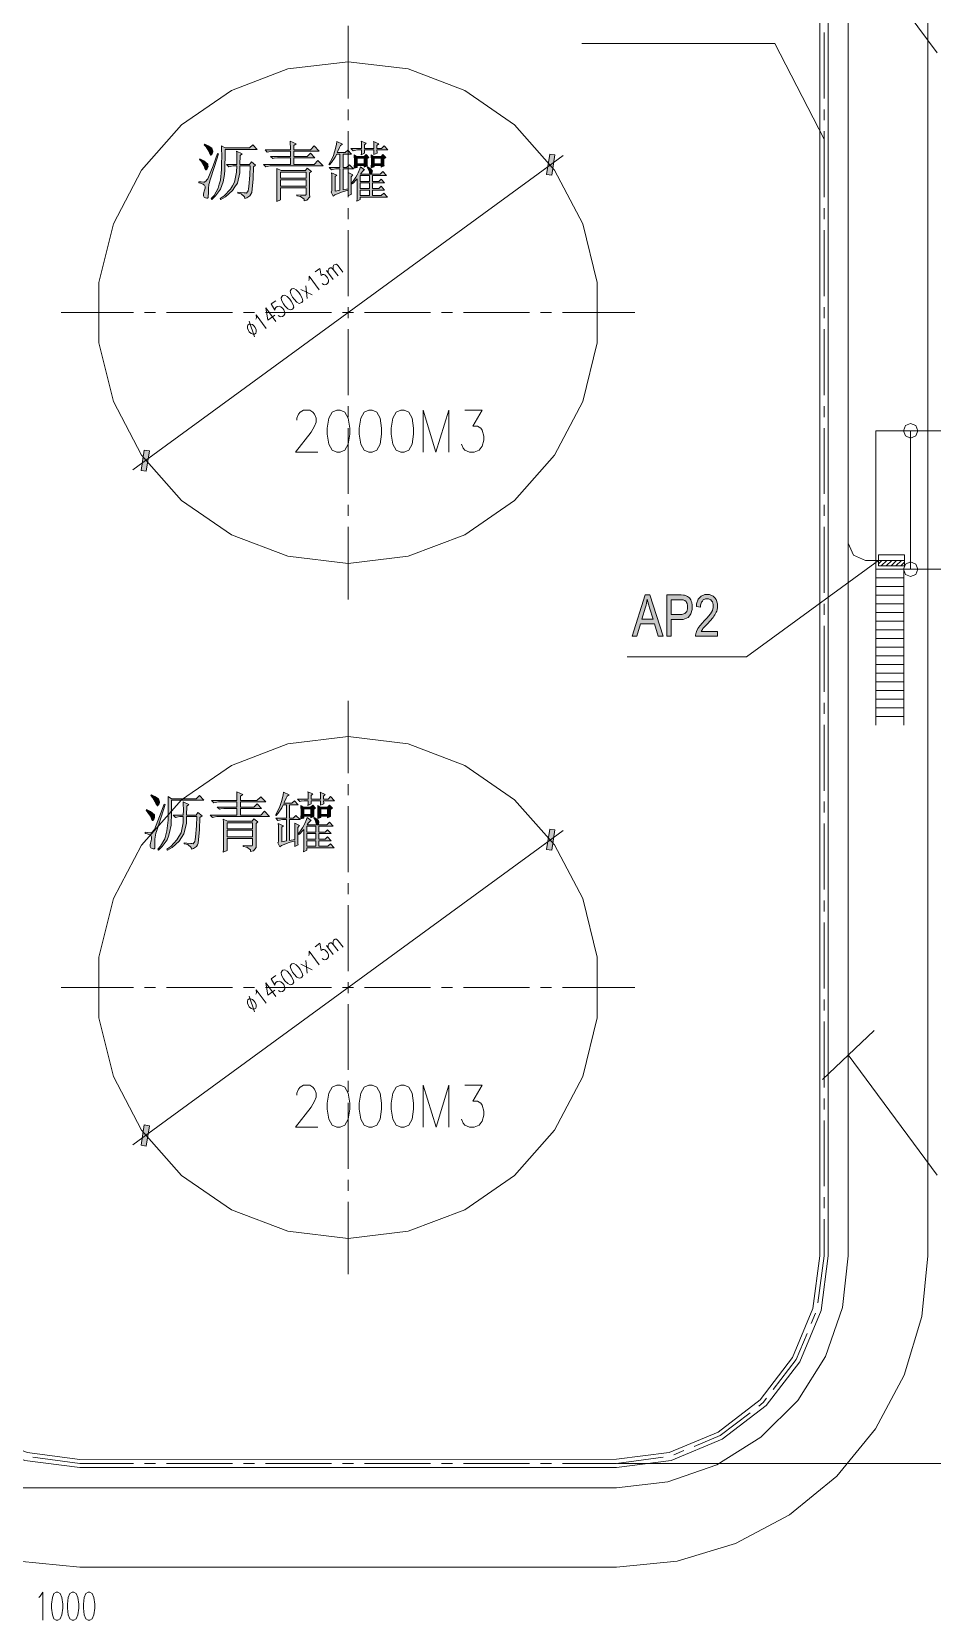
# Model space of a CAD drawing. Header units: millimetres. Extents: x -4415 to 173792, y -78716 to 47289.
# Drawn here: x 84791 to 110800, y -48648 to -2753 of the extents above; entities that cross this region are included whole.
import ezdxf

# ---------------------------------------------------------------- set-up
doc = ezdxf.new("R2010")
doc.units = ezdxf.units.MM

msp = doc.modelspace()

# ---------------------------------------------------------------- hatches: boundary and pattern name
h = msp.add_hatch(color=0)
h.dxf.hatch_style = 2
h.paths.add_polyline_path([(92253, -5913), (92429, -5987), (92363, -6037), (92363, -6162), (92838, -6162), (92948, -6052), (93094, -6206), (92363, -6206), (92363, -6352), (92750, -6352), (92846, -6264), (92970, -6396), (92363, -6396), (92363, -6586), (92948, -6586), (93057, -6476), (93204, -6630), (91727, -6630), (91679, -6630), (91592, -6641), (91551, -6651), (91486, -6586), (92261, -6586), (92261, -6396), (91931, -6396), (91884, -6396), (91796, -6407), (91756, -6417), (91690, -6352), (92261, -6352), (92261, -6206), (91770, -6206), (91723, -6206), (91635, -6217), (91595, -6229), (91530, -6162), (92261, -6162), (92261, -6096), (92256, -5972)])
h = msp.add_hatch(color=0)
h.dxf.hatch_style = 2
h.paths.add_polyline_path([(93928, -7288), (93928, -6820), (94066, -6885), (94016, -6945), (94016, -7003), (94016, -7141), (94016, -7221), (94016, -7302), (94019, -7416), (94023, -7449), (93928, -7492), (93928, -7325), (93764, -7375), (93548, -7463), (93496, -7500), (93438, -7390), (93449, -7375), (93460, -7335), (93460, -7310), (93460, -7135), (93457, -6893), (93452, -6828), (93606, -6893), (93555, -6937), (93555, -7361), (93694, -7332), (93694, -6717), (93621, -6717), (93574, -6717), (93486, -6729), (93445, -6739), (93379, -6673), (93694, -6673), (93694, -6286), (93598, -6286), (93555, -6375), (93452, -6531), (93394, -6601), (93372, -6586), (93423, -6502), (93502, -6333), (93530, -6246), (93556, -6160), (93595, -5998), (93606, -5920), (93767, -6001), (93709, -6037), (93683, -6096), (93636, -6198), (93613, -6242), (93847, -6242), (93920, -6169), (94030, -6286), (93782, -6286), (93782, -6673), (93884, -6673), (93964, -6593), (94081, -6717), (93782, -6717), (93782, -7317)])
h = msp.add_hatch(color=0)
h.dxf.hatch_style = 2
h.paths.add_polyline_path([(94674, -6125), (94674, -6063), (94670, -5961), (94666, -5920), (94812, -5986), (94762, -6037), (94762, -6125), (94893, -6125), (94966, -6051), (95076, -6168), (94762, -6168), (94762, -6187), (94765, -6235), (94768, -6264), (94674, -6300), (94674, -6168), (94403, -6168), (94403, -6264), (94308, -6308), (94312, -6264), (94315, -6194), (94315, -6168), (94250, -6168), (94202, -6168), (94115, -6180), (94074, -6191), (94008, -6125), (94315, -6125), (94315, -6052), (94312, -5946), (94308, -5913), (94454, -5972), (94403, -6022), (94403, -6125)])
h = msp.add_hatch(color=0)
h.dxf.hatch_style = 2
h.paths.add_polyline_path([(90183, -6279), (90066, -6641), (89935, -7056), (89920, -7109), (89905, -7162), (89891, -7282), (89891, -7347), (89891, -7413), (89889, -7498), (89887, -7519), (89886, -7539), (89869, -7560), (89855, -7560), (89843, -7560), (89812, -7550), (89793, -7541), (89772, -7532), (89752, -7497), (89752, -7472), (89752, -7449), (89764, -7394), (89774, -7362), (89785, -7325), (89796, -7270), (89796, -7252), (89796, -7226), (89778, -7186), (89759, -7171), (89741, -7157), (89668, -7127), (89613, -7113), (89613, -7084), (89683, -7091), (89765, -7097), (89778, -7095), (89791, -7093), (89827, -7062), (89851, -7033), (89874, -7004), (90027, -6622), (90154, -6271)])
h = msp.add_hatch(color=0)
h.dxf.hatch_style = 2
h.paths.add_polyline_path([(89650, -6425), (89764, -6484), (89879, -6577), (89880, -6612), (89882, -6647), (89871, -6697), (89858, -6711), (89845, -6726), (89829, -6741), (89825, -6741), (89814, -6741), (89793, -6704), (89782, -6666), (89764, -6619), (89690, -6505), (89635, -6440)])
h = msp.add_hatch(color=0)
h.dxf.hatch_style = 2
h.paths.add_polyline_path([(89788, -6001), (89884, -6048), (89990, -6120), (90001, -6144), (90012, -6167), (90022, -6198), (90022, -6206), (90022, -6224), (90010, -6261), (89997, -6279), (89985, -6297), (89968, -6315), (89964, -6315), (89954, -6315), (89931, -6282), (89920, -6250), (89902, -6198), (89829, -6081), (89774, -6016)])
h = msp.add_hatch(color=0)
h.dxf.hatch_style = 2
h.paths.add_polyline_path([(90271, -6045), (90373, -6110), (91083, -6110), (91179, -6016), (91302, -6154), (90373, -6154), (90373, -6337), (90368, -6638), (90363, -6755), (90357, -6872), (90315, -7091), (90279, -7194), (90243, -7296), (90100, -7497), (89993, -7596), (89972, -7574), (90056, -7479), (90173, -7269), (90206, -7153), (90238, -7038), (90274, -6734), (90275, -6546), (90277, -6357), (90275, -6107)])
h = msp.add_hatch(color=0)
h.dxf.hatch_style = 2
h.paths.add_polyline_path([(90417, -6586), (90711, -6586), (90714, -6440), (90711, -6250), (90703, -6206), (90872, -6279), (90813, -6330), (90805, -6586), (91083, -6586), (91135, -6513), (91252, -6607), (91193, -6651), (91182, -6999), (91143, -7394), (91116, -7443), (91088, -7490), (91003, -7555), (90945, -7574), (90940, -7519), (90838, -7438), (90740, -7413), (90740, -7384), (90816, -7394), (90927, -7407), (90963, -7409), (90997, -7412), (91043, -7350), (91054, -7288), (91065, -7226), (91086, -6897), (91098, -6630), (90805, -6630), (90802, -6828), (90729, -7129), (90659, -7233), (90589, -7337), (90385, -7519), (90250, -7596), (90235, -7574), (90352, -7490), (90527, -7303), (90586, -7201), (90644, -7098), (90706, -6812), (90711, -6630), (90659, -6630), (90612, -6630), (90524, -6641), (90483, -6651)])
h = msp.add_hatch(color=0)
h.paths.add_polyline_path([(94103, -6695), (94107, -6645), (94110, -6546), (94110, -6498), (94110, -6451), (94107, -6355), (94103, -6308), (94191, -6359), (94388, -6359), (94447, -6300), (94528, -6381), (94476, -6417), (94476, -6498), (94480, -6604), (94484, -6630), (94396, -6666), (94396, -6615), (94191, -6615), (94191, -6674)])
h.paths.add_polyline_path([(94191, -6402), (94191, -6571), (94396, -6571), (94396, -6402)])
h = msp.add_hatch(color=0)
h.paths.add_polyline_path([(94593, -6688), (94597, -6641), (94601, -6546), (94601, -6498), (94601, -6451), (94597, -6355), (94593, -6308), (94681, -6359), (94879, -6359), (94929, -6300), (95017, -6381), (94959, -6425), (94959, -6502), (94963, -6601), (94966, -6622), (94879, -6666), (94879, -6615), (94681, -6615), (94681, -6659)])
h.paths.add_polyline_path([(94681, -6402), (94681, -6571), (94879, -6571), (94879, -6402)])
h = msp.add_hatch(color=0)
h.dxf.hatch_style = 2
h.paths.add_polyline_path([(99810, -6897), (99661, -6874), (99753, -6288), (99901, -6310)])
h = msp.add_hatch(color=0)
h.paths.add_polyline_path([(91866, -6704), (91990, -6762), (92700, -6762), (92750, -6697), (92867, -6785), (92817, -6829), (92817, -7450), (92820, -7523), (92739, -7618), (92656, -7640), (92656, -7589), (92549, -7516), (92443, -7494), (92443, -7464), (92549, -7472), (92670, -7477), (92685, -7476), (92700, -7474), (92714, -7450), (92714, -7428), (92714, -7260), (91975, -7260), (91975, -7604), (91866, -7654), (91869, -7574), (91873, -7334), (91873, -7175), (91873, -7016), (91869, -6780)])
h.paths.add_polyline_path([(91975, -7026), (91975, -7216), (92714, -7216), (92714, -7026)])
h.paths.add_polyline_path([(91975, -6806), (91975, -6982), (92714, -6982), (92714, -6806)])
h = msp.add_hatch(color=0)
h.paths.add_polyline_path([(94191, -7004), (94154, -7043), (94081, -7116), (94045, -7150), (94030, -7127), (94078, -7069), (94156, -6950), (94188, -6890), (94219, -6830), (94268, -6715), (94286, -6659), (94403, -6739), (94381, -6755), (94346, -6786), (94334, -6802), (94321, -6819), (94297, -6850), (94286, -6864), (94856, -6864), (94929, -6791), (95039, -6908), (94630, -6908), (94630, -7075), (94812, -7075), (94879, -7010), (94981, -7120), (94630, -7120), (94630, -7281), (94812, -7281), (94879, -7215), (94981, -7325), (94630, -7325), (94630, -7486), (94885, -7486), (94959, -7413), (95069, -7530), (94279, -7530), (94279, -7603), (94183, -7647), (94188, -7569), (94191, -7248)])
h.paths.add_polyline_path([(94279, -6908), (94279, -7075), (94542, -7075), (94542, -6908)])
h.paths.add_polyline_path([(94279, -7120), (94279, -7281), (94542, -7281), (94542, -7120)])
h.paths.add_polyline_path([(94279, -7325), (94279, -7486), (94542, -7486), (94542, -7325)])
h = msp.add_hatch(color=0)
h.dxf.hatch_style = 2
h.paths.add_polyline_path([(94491, -6659), (94534, -6685), (94591, -6726), (94604, -6739), (94617, -6755), (94628, -6784), (94627, -6799), (94625, -6812), (94614, -6835), (94604, -6843), (94596, -6850), (94578, -6857), (94571, -6857), (94560, -6857), (94546, -6828), (94542, -6799), (94531, -6762), (94498, -6695), (94476, -6666)])
h = msp.add_hatch(color=0)
h.dxf.hatch_style = 2
h.paths.add_polyline_path([(88042, -14838), (88190, -14862), (88099, -15448), (87951, -15425)])
h = msp.add_hatch(color=0)
h.paths.add_polyline_path([(102136, -20219), (102504, -19019), (102641, -19019), (103033, -20219), (102888, -20219), (102777, -19857), (102375, -19857), (102270, -20219)])
h.paths.add_polyline_path([(102412, -19727), (102738, -19727), (102637, -19395), (102615, -19320), (102580, -19194), (102569, -19146), (102560, -19204), (102534, -19319), (102517, -19376)])
h = msp.add_hatch(color=0)
h.paths.add_polyline_path([(103135, -20219), (103135, -19019), (103497, -19019), (103544, -19019), (103617, -19026), (103642, -19031), (103677, -19039), (103736, -19066), (103761, -19087), (103785, -19107), (103823, -19165), (103837, -19203), (103852, -19240), (103866, -19322), (103866, -19366), (103866, -19443), (103828, -19572), (103789, -19626), (103750, -19678), (103610, -19731), (103508, -19731), (103262, -19731), (103262, -20219)])
h.paths.add_polyline_path([(103262, -19589), (103510, -19589), (103571, -19589), (103658, -19561), (103684, -19532), (103711, -19503), (103736, -19423), (103736, -19371), (103736, -19334), (103720, -19269), (103705, -19243), (103690, -19216), (103650, -19180), (103626, -19172), (103610, -19166), (103551, -19161), (103507, -19161), (103262, -19161)])
h = msp.add_hatch(color=0)
h.dxf.hatch_style = 2
h.paths.add_polyline_path([(104599, -20078), (104599, -20219), (103965, -20219), (103965, -20193), (103971, -20142), (103979, -20117), (103991, -20077), (104030, -19997), (104056, -19957), (104083, -19919), (104160, -19828), (104211, -19776), (104288, -19696), (104394, -19569), (104421, -19522), (104449, -19475), (104477, -19386), (104477, -19344), (104477, -19300), (104452, -19227), (104427, -19197), (104402, -19167), (104336, -19137), (104297, -19137), (104254, -19137), (104186, -19170), (104160, -19201), (104135, -19233), (104109, -19321), (104109, -19378), (103988, -19362), (103994, -19277), (104040, -19148), (104081, -19104), (104122, -19059), (104230, -19015), (104299, -19015), (104368, -19015), (104477, -19063), (104518, -19110), (104558, -19159), (104598, -19277), (104598, -19348), (104598, -19384), (104587, -19455), (104575, -19489), (104563, -19525), (104523, -19598), (104496, -19636), (104468, -19675), (104378, -19780), (104315, -19847), (104262, -19903), (104194, -19979), (104179, -19998), (104164, -20019), (104139, -20058), (104129, -20078)])
h = msp.add_hatch(color=0)
h.dxf.hatch_style = 2
h.paths.add_polyline_path([(90711, -24713), (90887, -24786), (90820, -24838), (90820, -24962), (91296, -24962), (91405, -24853), (91552, -25006), (90820, -25006), (90820, -25152), (91208, -25152), (91303, -25064), (91428, -25196), (90820, -25196), (90820, -25386), (91405, -25386), (91516, -25276), (91662, -25430), (90185, -25430), (90136, -25430), (90049, -25441), (90008, -25452), (89943, -25386), (90718, -25386), (90718, -25196), (90388, -25196), (90341, -25196), (90253, -25207), (90214, -25218), (90148, -25152), (90718, -25152), (90718, -25006), (90229, -25006), (90180, -25006), (90093, -25017), (90052, -25028), (89987, -24962), (90718, -24962), (90718, -24897), (90715, -24772)])
h = msp.add_hatch(color=0)
h.dxf.hatch_style = 2
h.paths.add_polyline_path([(92385, -26087), (92385, -25620), (92525, -25686), (92473, -25744), (92473, -25803), (92473, -25941), (92473, -26022), (92473, -26102), (92476, -26216), (92481, -26248), (92385, -26292), (92385, -26125), (92221, -26175), (92005, -26263), (91954, -26300), (91896, -26190), (91906, -26175), (91917, -26135), (91917, -26110), (91917, -25934), (91914, -25693), (91910, -25627), (92063, -25693), (92013, -25737), (92013, -26161), (92151, -26131), (92151, -25517), (92078, -25517), (92031, -25517), (91943, -25528), (91903, -25540), (91837, -25473), (92151, -25473), (92151, -25087), (92057, -25087), (92013, -25175), (91910, -25331), (91852, -25401), (91829, -25386), (91881, -25302), (91959, -25132), (91987, -25046), (92014, -24960), (92052, -24798), (92063, -24721), (92224, -24801), (92166, -24838), (92140, -24897), (92093, -24999), (92071, -25043), (92305, -25043), (92378, -24970), (92488, -25087), (92239, -25087), (92239, -25473), (92341, -25473), (92422, -25393), (92539, -25517), (92239, -25517), (92239, -26117)])
h = msp.add_hatch(color=0)
h.dxf.hatch_style = 2
h.paths.add_polyline_path([(93131, -24925), (93131, -24863), (93128, -24760), (93124, -24721), (93270, -24786), (93219, -24838), (93219, -24925), (93350, -24925), (93424, -24852), (93534, -24969), (93219, -24969), (93219, -24987), (93223, -25035), (93227, -25064), (93131, -25101), (93131, -24969), (92861, -24969), (92861, -25064), (92765, -25108), (92770, -25064), (92773, -24994), (92773, -24969), (92707, -24969), (92660, -24969), (92572, -24979), (92531, -24991), (92466, -24925), (92773, -24925), (92773, -24852), (92770, -24746), (92765, -24713), (92912, -24772), (92861, -24823), (92861, -24925)])
h = msp.add_hatch(color=0)
h.dxf.hatch_style = 2
h.paths.add_polyline_path([(88641, -25079), (88524, -25441), (88393, -25856), (88378, -25909), (88364, -25963), (88349, -26081), (88349, -26147), (88349, -26213), (88347, -26299), (88345, -26319), (88343, -26339), (88326, -26359), (88312, -26359), (88302, -26359), (88270, -26350), (88250, -26340), (88230, -26332), (88209, -26296), (88209, -26272), (88209, -26249), (88221, -26194), (88232, -26161), (88243, -26125), (88253, -26070), (88253, -26052), (88253, -26026), (88235, -25986), (88217, -25971), (88199, -25957), (88126, -25927), (88071, -25913), (88071, -25883), (88141, -25891), (88222, -25896), (88235, -25895), (88248, -25893), (88284, -25862), (88308, -25833), (88333, -25803), (88484, -25423), (88612, -25072)])
h = msp.add_hatch(color=0)
h.dxf.hatch_style = 2
h.paths.add_polyline_path([(88107, -25225), (88221, -25284), (88336, -25378), (88338, -25412), (88339, -25446), (88328, -25496), (88316, -25511), (88303, -25526), (88287, -25540), (88283, -25540), (88272, -25540), (88250, -25503), (88239, -25467), (88221, -25419), (88148, -25306), (88092, -25240)])
h = msp.add_hatch(color=0)
h.dxf.hatch_style = 2
h.paths.add_polyline_path([(88247, -24801), (88341, -24848), (88448, -24919), (88458, -24944), (88469, -24967), (88481, -24999), (88481, -25006), (88481, -25024), (88468, -25061), (88455, -25079), (88442, -25097), (88425, -25116), (88422, -25116), (88411, -25116), (88389, -25082), (88378, -25049), (88360, -24999), (88287, -24882), (88232, -24815)])
h = msp.add_hatch(color=0)
h.dxf.hatch_style = 2
h.paths.add_polyline_path([(88729, -24845), (88831, -24911), (89540, -24911), (89636, -24815), (89761, -24955), (88831, -24955), (88831, -25137), (88825, -25438), (88820, -25555), (88815, -25672), (88773, -25891), (88736, -25994), (88700, -26096), (88557, -26296), (88451, -26395), (88429, -26374), (88513, -26278), (88630, -26068), (88663, -25953), (88696, -25838), (88731, -25534), (88733, -25345), (88734, -25157), (88733, -24907)])
h = msp.add_hatch(color=0)
h.dxf.hatch_style = 2
h.paths.add_polyline_path([(88875, -25386), (89168, -25386), (89171, -25239), (89168, -25049), (89160, -25006), (89329, -25079), (89270, -25130), (89262, -25386), (89540, -25386), (89592, -25313), (89709, -25408), (89650, -25452), (89639, -25799), (89601, -26194), (89574, -26242), (89546, -26290), (89460, -26355), (89402, -26374), (89398, -26319), (89296, -26238), (89197, -26213), (89197, -26184), (89274, -26194), (89386, -26207), (89420, -26210), (89455, -26211), (89501, -26150), (89511, -26088), (89522, -26026), (89545, -25696), (89555, -25430), (89262, -25430), (89259, -25628), (89186, -25929), (89116, -26033), (89047, -26138), (88843, -26319), (88707, -26395), (88692, -26374), (88809, -26290), (88985, -26103), (89043, -26000), (89102, -25898), (89164, -25613), (89168, -25430), (89116, -25430), (89069, -25430), (88981, -25441), (88941, -25452)])
h = msp.add_hatch(color=0)
h.paths.add_polyline_path([(92561, -25496), (92564, -25444), (92568, -25345), (92568, -25298), (92568, -25251), (92564, -25155), (92561, -25108), (92648, -25159), (92846, -25159), (92905, -25101), (92985, -25181), (92934, -25218), (92934, -25298), (92938, -25404), (92941, -25430), (92853, -25467), (92853, -25415), (92648, -25415), (92648, -25474)])
h.paths.add_polyline_path([(92648, -25203), (92648, -25371), (92853, -25371), (92853, -25203)])
h = msp.add_hatch(color=0)
h.paths.add_polyline_path([(93051, -25488), (93054, -25441), (93058, -25345), (93058, -25298), (93058, -25251), (93054, -25155), (93051, -25108), (93139, -25159), (93336, -25159), (93387, -25101), (93475, -25181), (93417, -25225), (93417, -25301), (93420, -25400), (93424, -25423), (93336, -25467), (93336, -25415), (93139, -25415), (93139, -25459)])
h.paths.add_polyline_path([(93139, -25203), (93139, -25371), (93336, -25371), (93336, -25203)])
h = msp.add_hatch(color=0)
h.paths.add_polyline_path([(90323, -25504), (90448, -25562), (91157, -25562), (91208, -25497), (91325, -25584), (91274, -25628), (91274, -26249), (91277, -26323), (91197, -26418), (91113, -26440), (91113, -26389), (91007, -26316), (90901, -26293), (90901, -26264), (91007, -26272), (91128, -26277), (91142, -26275), (91157, -26274), (91171, -26250), (91171, -26228), (91171, -26059), (90433, -26059), (90433, -26404), (90323, -26454), (90327, -26374), (90331, -26134), (90331, -25975), (90331, -25817), (90327, -25580)])
h.paths.add_polyline_path([(90433, -25825), (90433, -26016), (91171, -26016), (91171, -25825)])
h.paths.add_polyline_path([(90433, -25606), (90433, -25782), (91171, -25782), (91171, -25606)])
h = msp.add_hatch(color=0)
h.paths.add_polyline_path([(92648, -25803), (92612, -25843), (92539, -25916), (92502, -25949), (92488, -25927), (92535, -25869), (92614, -25750), (92645, -25690), (92676, -25630), (92725, -25514), (92744, -25459), (92861, -25540), (92839, -25555), (92804, -25586), (92791, -25602), (92778, -25618), (92754, -25649), (92744, -25664), (93314, -25664), (93387, -25591), (93497, -25708), (93087, -25708), (93087, -25876), (93270, -25876), (93336, -25809), (93438, -25920), (93087, -25920), (93087, -26081), (93270, -26081), (93336, -26015), (93438, -26125), (93087, -26125), (93087, -26286), (93344, -26286), (93417, -26213), (93526, -26330), (92736, -26330), (92736, -26403), (92642, -26446), (92645, -26369), (92648, -26047)])
h.paths.add_polyline_path([(92736, -25708), (92736, -25876), (92999, -25876), (92999, -25708)])
h.paths.add_polyline_path([(92736, -25920), (92736, -26081), (92999, -26081), (92999, -25920)])
h.paths.add_polyline_path([(92736, -26125), (92736, -26286), (92999, -26286), (92999, -26125)])
h = msp.add_hatch(color=0)
h.dxf.hatch_style = 2
h.paths.add_polyline_path([(92949, -25459), (92993, -25485), (93049, -25525), (93062, -25540), (93074, -25555), (93085, -25584), (93084, -25599), (93082, -25613), (93071, -25635), (93062, -25643), (93053, -25649), (93036, -25657), (93029, -25657), (93017, -25657), (93004, -25628), (92999, -25599), (92989, -25562), (92956, -25496), (92934, -25467)])
h = msp.add_hatch(color=0)
h.dxf.hatch_style = 2
h.paths.add_polyline_path([(99810, -26398), (99661, -26375), (99753, -25788), (99901, -25811)])
h = msp.add_hatch(color=0)
h.dxf.hatch_style = 2
h.paths.add_polyline_path([(88042, -34339), (88190, -34362), (88099, -34949), (87951, -34925)])
h = msp.add_hatch(color=0)
h.dxf.hatch_style = 2
h.paths.add_polyline_path([(87154, -47307), (87150, -47303), (87154, -47299), (87158, -47303)])

# ---------------------------------------------------------------- linework, layer by layer
at = {"color": 0, "lineweight": 0}
for points in [[(107556, -38119), (107556, 16384)], [(107796, -38119), (107796, 16384)], [(110677, -38119), (110677, 16384)], [(108376, -17525), (108376, 4906)], [(108376, 108), (110947, -3361)], [(93926, -2583), (93926, -4676)], [(100678, -3093), (106255, -3093)], [(107676, -5857), (106255, -3093)], [(107676, -4676), (107676, -2771)], [(93926, -3618), (92191, -3828), (90556, -4448), (89117, -5441), (87958, -6749), (87147, -8297), (86728, -9993), (86728, -11742), (87147, -13439), (87959, -14986), (89117, -16295), (90556, -17288), (92191, -17907), (93926, -18117)], [(93926, -18117), (95660, -17907), (97295, -17288), (98734, -16295), (99892, -14986), (100705, -13438), (101123, -11742), (101123, -9993), (100705, -8297), (99892, -6749), (98733, -5441), (97295, -4448), (95660, -3828), (93926, -3618)], [(93926, -4994), (93926, -5311)], [(107676, -5311), (107676, -4994)], [(93926, -5628), (93926, -7534)], [(107676, -7534), (107676, -5628)], [(99418, -6858), (100144, -6327)], [(88072, -15142), (99778, -6593)], [(93926, -7852), (93926, -8168)], [(107676, -8168), (107676, -7852)], [(93926, -8486), (93926, -10392)], [(107676, -10392), (107676, -8486)], [(92972, -9693), (93116, -9589), (93146, -9795), (93186, -9766), (93226, -9766), (93253, -9775), (93306, -9822), (93333, -9858), (93361, -9923), (93362, -9980), (93336, -10028), (93298, -10056), (93245, -10066), (93218, -10057), (93177, -10029)], [(93357, -9727), (93356, -9642), (93367, -9605), (93407, -9576), (93447, -9576), (93501, -9622), (93637, -9809)], [(93501, -9622), (93498, -9537), (93511, -9499), (93551, -9472), (93591, -9470), (93644, -9518), (93780, -9703)], [(92749, -10456), (92703, -10090)], [(92792, -9940), (92805, -9902), (92803, -9817), (93088, -10208)], [(93493, -9913), (93303, -9652)], [(91838, -10522), (91707, -10617), (91816, -10794), (91816, -10766), (91841, -10719), (91881, -10691), (91933, -10680), (91987, -10699), (92041, -10745), (92067, -10782), (92095, -10848), (92096, -10905), (92071, -10952), (92032, -10980), (91979, -10991), (91953, -10981), (91912, -10953)], [(92893, -10352), (92559, -10195)], [(85640, -10868), (87734, -10868)], [(88051, -10868), (88369, -10868)], [(88687, -10868), (90591, -10868)], [(90909, -10868), (91227, -10868)], [(91266, -11054), (91278, -11016), (91276, -10931), (91562, -11323)], [(91545, -10868), (93449, -10868)], [(91550, -10732), (91610, -11088), (91807, -10944)], [(91550, -10732), (91837, -11123)], [(93767, -10868), (94085, -10868)], [(93926, -10709), (93926, -11026)], [(94402, -10868), (96307, -10868)], [(96624, -10868), (96942, -10868)], [(97259, -10868), (99164, -10867)], [(99482, -10867), (99800, -10867)], [(100117, -10867), (102210, -10867)], [(107676, -11026), (107676, -10709)], [(91068, -11112), (91223, -11570)], [(93926, -11344), (93926, -13249)], [(107676, -13249), (107676, -11344)], [(92451, -13974), (92451, -13917), (92497, -13801), (92543, -13743), (92635, -13686), (92820, -13686), (92912, -13743), (92958, -13801), (93005, -13917), (93005, -14032), (92958, -14148), (92866, -14321), (92405, -14897), (93051, -14897)], [(93926, -13567), (93926, -13884)], [(96097, -14897), (96097, -13686), (96466, -14897), (96835, -13686), (96835, -14897)], [(97296, -13686), (97804, -13686), (97527, -14148), (97666, -14148), (97758, -14205), (97804, -14263), (97850, -14435), (97850, -14551), (97804, -14724), (97712, -14840), (97573, -14897), (97435, -14897), (97296, -14840), (97250, -14782), (97204, -14666)], [(107676, -13884), (107676, -13567)], [(93926, -14201), (93926, -16107)], [(107676, -16107), (107676, -14201)], [(109176, -18282), (109176, -14281)], [(109176, -14281), (119176, -14281)], [(109176, -18282), (109176, -14281)], [(110176, -14281), (110176, -18282)], [(110176, -14281), (110176, -18282)], [(88434, -14878), (87707, -15408)], [(93926, -16425), (93926, -16741)], [(107676, -16741), (107676, -16424)], [(93926, -17059), (93926, -19152)], [(107676, -18964), (107676, -17059)], [(108376, -38119), (108376, -17425)], [(108376, -17525), (108523, -17878), (108876, -18025)], [(105436, -20816), (109250, -18025)], [(109250, -18025), (108876, -18025)], [(109176, -22782), (109176, -18282)], [(119176, -18282), (109176, -18282)], [(109176, -22782), (109176, -18282)], [(109250, -18121), (109346, -18025)], [(109250, -18025), (109999, -18025)], [(109328, -18185), (109488, -18025)], [(109470, -18185), (109629, -18025)], [(109611, -18185), (109770, -18025)], [(109752, -18185), (109912, -18025)], [(109894, -18185), (109999, -18079)], [(109977, -22782), (109977, -18282)], [(109977, -22782), (109977, -18282)], [(109176, -18532), (109977, -18532)], [(109176, -18532), (109977, -18532)], [(109176, -18781), (109977, -18781)], [(109176, -18781), (109977, -18781)], [(109176, -19031), (109977, -19031)], [(109176, -19031), (109977, -19031)], [(107676, -19599), (107676, -19281)], [(109176, -19281), (109977, -19281)], [(109176, -19281), (109977, -19281)], [(109176, -19531), (109977, -19531)], [(109176, -19531), (109977, -19531)], [(107676, -21822), (107676, -19917)], [(109176, -19781), (109977, -19781)], [(109176, -19781), (109977, -19781)], [(109176, -20032), (109977, -20032)], [(109176, -20032), (109977, -20032)], [(109176, -20282), (109977, -20282)], [(109176, -20282), (109977, -20282)], [(109176, -20532), (109977, -20532)], [(109176, -20532), (109977, -20532)], [(101987, -20816), (105436, -20816)], [(109176, -20782), (109977, -20782)], [(109176, -20782), (109977, -20782)], [(109176, -21031), (109977, -21031)], [(109176, -21031), (109977, -21031)], [(109176, -21281), (109977, -21281)], [(109176, -21281), (109977, -21281)], [(109176, -21531), (109977, -21531)], [(109176, -21531), (109977, -21531)], [(109176, -21781), (109977, -21781)], [(109176, -21781), (109977, -21781)], [(93926, -22084), (93926, -24177)], [(107676, -22457), (107676, -22139)], [(109176, -22031), (109977, -22031)], [(109176, -22031), (109977, -22031)], [(109176, -22282), (109977, -22282)], [(109176, -22282), (109977, -22282)], [(107676, -24680), (107676, -22774)], [(109176, -22532), (109977, -22532)], [(109176, -22532), (109977, -22532)], [(93926, -23118), (92191, -23329), (90556, -23949), (89117, -24942), (87959, -26250), (87147, -27797), (86728, -29494), (86728, -31242), (87147, -32939), (87959, -34487), (89117, -35796), (90556, -36788), (92191, -37408), (93926, -37619)], [(93926, -37619), (95660, -37408), (97295, -36788), (98734, -35796), (99892, -34487), (100705, -32939), (101123, -31242), (101123, -29494), (100705, -27797), (99892, -26249), (98734, -24942), (97295, -23949), (95660, -23329), (93926, -23118)], [(93926, -24494), (93926, -24812)], [(93926, -25130), (93926, -27035)], [(107676, -25314), (107676, -24996)], [(107676, -27537), (107676, -25632)], [(88073, -34642), (99778, -26095)], [(99418, -26359), (100144, -25827)], [(93926, -27352), (93926, -27669)], [(93926, -27987), (93926, -29893)], [(107676, -28172), (107676, -27854)], [(107676, -30395), (107676, -28490)], [(92792, -29440), (92805, -29402), (92803, -29318), (93088, -29709)], [(92972, -29194), (93116, -29090), (93146, -29296), (93186, -29267), (93226, -29267), (93253, -29275), (93306, -29322), (93333, -29359), (93361, -29425), (93362, -29482), (93336, -29529), (93298, -29557), (93245, -29566), (93218, -29558), (93177, -29530)], [(93493, -29414), (93303, -29153)], [(93357, -29227), (93356, -29143), (93367, -29106), (93407, -29077), (93447, -29077), (93501, -29123), (93637, -29309)], [(93501, -29123), (93499, -29038), (93511, -29001), (93551, -28972), (93591, -28972), (93644, -29018), (93781, -29205)], [(92893, -29852), (92559, -29696)], [(92749, -29957), (92703, -29591)], [(91550, -30232), (91610, -30588), (91807, -30446)], [(91550, -30232), (91837, -30624)], [(91838, -30023), (91707, -30118), (91816, -30295), (91816, -30267), (91842, -30220), (91881, -30191), (91933, -30181), (91987, -30200), (92041, -30246), (92067, -30283), (92095, -30349), (92096, -30405), (92071, -30452), (92032, -30481), (91979, -30491), (91953, -30482), (91913, -30454)], [(93926, -30209), (93926, -30527)], [(85640, -30368), (87734, -30368)], [(88051, -30368), (88369, -30368)], [(88687, -30368), (90591, -30368)], [(90909, -30368), (91227, -30368)], [(91068, -30613), (91223, -31071)], [(91266, -30555), (91278, -30516), (91276, -30433), (91562, -30823)], [(91545, -30368), (93449, -30368)], [(93767, -30368), (94085, -30368)], [(94402, -30368), (96307, -30368)], [(96624, -30368), (96942, -30368)], [(97260, -30368), (99164, -30368)], [(99482, -30368), (99800, -30368)], [(100118, -30368), (102211, -30368)], [(107676, -31029), (107676, -30712)], [(93926, -30845), (93926, -32749)], [(109121, -31609), (107632, -33023)], [(107676, -33253), (107676, -31347)], [(108376, -32316), (110947, -35786)], [(92451, -33475), (92451, -33417), (92497, -33302), (92543, -33244), (92635, -33186), (92820, -33186), (92912, -33244), (92958, -33302), (93005, -33417), (93005, -33533), (92958, -33648), (92866, -33821), (92405, -34398), (93051, -34398)], [(93926, -33067), (93926, -33385)], [(96097, -34398), (96097, -33186), (96467, -34398), (96836, -33186), (96836, -34398)], [(97298, -33186), (97804, -33186), (97527, -33648), (97666, -33648), (97758, -33706), (97804, -33764), (97850, -33937), (97850, -34051), (97804, -34225), (97712, -34340), (97573, -34398), (97436, -34398), (97298, -34340), (97251, -34282), (97205, -34167)], [(93926, -33703), (93926, -35607)], [(107676, -33887), (107676, -33569)], [(88434, -34379), (87707, -34909)], [(107676, -36109), (107676, -34205)], [(93926, -35925), (93926, -36242)], [(93926, -36560), (93926, -38653)], [(107676, -36745), (107676, -36427)], [(107676, -38119), (107676, -37063)], [(77175, -38119), (77348, -39875), (77860, -41563), (78692, -43119), (79811, -44483), (81175, -45602), (82731, -46434), (84420, -46946), (86175, -47119)], [(80055, -38119), (80263, -39702), (80875, -41179), (81848, -42446), (83116, -43419), (84592, -44031), (86175, -44239)], [(80295, -38119), (80495, -39641), (81083, -41059), (82017, -42277), (83236, -43212), (84654, -43799), (86175, -43999)], [(101676, -47119), (103431, -46946), (105120, -46434), (106677, -45602), (108040, -44483), (109160, -43119), (109992, -41563), (110504, -39874), (110677, -38119)], [(101676, -44239), (103260, -44031), (104736, -43419), (106004, -42446), (106976, -41178), (107588, -39702), (107796, -38119)], [(101676, -43998), (103197, -43799), (104617, -43212), (105834, -42277), (106768, -41059), (107356, -39641), (107556, -38119)], [(101676, -44819), (103167, -44651), (104583, -44155), (105853, -43358), (106915, -42296), (107713, -41026), (108209, -39610), (108376, -38119)], [(107498, -39473), (107676, -38119)], [(107306, -40073), (107427, -39780)], [(106209, -41983), (106872, -41119), (107184, -40366)], [(103923, -43627), (104676, -43315), (105541, -42651)], [(105793, -42458), (105919, -42361), (106015, -42236)], [(84821, -43940), (86175, -44119)], [(86175, -43999), (101676, -43998)], [(101676, -44119), (103030, -43940)], [(103337, -43870), (103630, -43748)], [(86175, -44119), (87734, -44119)], [(86175, -44239), (101676, -44239)], [(88051, -44119), (88369, -44119)], [(88687, -44119), (90591, -44119)], [(90909, -44119), (91227, -44119)], [(91545, -44119), (93449, -44119)], [(93767, -44119), (94085, -44119)], [(94402, -44119), (96307, -44119)], [(96624, -44119), (96942, -44119)], [(97260, -44119), (99164, -44119)], [(99482, -44119), (99800, -44119)], [(100118, -44119), (101676, -44119)], [(101711, -44119), (151542, -44119)], [(106947, -44119), (156778, -44119)], [(81534, -44819), (101676, -44819)], [(86175, -47119), (101676, -47119)], [(84992, -47993), (85038, -47955), (85108, -47839), (85108, -48648)]]:
    msp.add_lwpolyline(points, dxfattribs=at)
for points in [[(92253, -5913), (92429, -5987), (92363, -6037), (92363, -6162), (92838, -6162), (92948, -6052), (93094, -6206), (92363, -6206), (92363, -6352), (92750, -6352), (92846, -6264), (92970, -6396), (92363, -6396), (92363, -6586), (92948, -6586), (93057, -6476), (93204, -6630), (91727, -6630), (91679, -6630), (91592, -6641), (91551, -6651), (91486, -6586), (92261, -6586), (92261, -6396), (91931, -6396), (91884, -6396), (91796, -6407), (91756, -6417), (91690, -6352), (92261, -6352), (92261, -6206), (91770, -6206), (91723, -6206), (91635, -6217), (91595, -6229), (91530, -6162), (92261, -6162), (92261, -6096), (92256, -5972)], [(93928, -7288), (93928, -6820), (94066, -6885), (94016, -6945), (94016, -7003), (94016, -7141), (94016, -7221), (94016, -7302), (94019, -7416), (94023, -7449), (93928, -7492), (93928, -7325), (93764, -7375), (93548, -7463), (93496, -7500), (93438, -7390), (93449, -7375), (93460, -7335), (93460, -7310), (93460, -7135), (93457, -6893), (93452, -6828), (93606, -6893), (93555, -6937), (93555, -7361), (93694, -7332), (93694, -6717), (93621, -6717), (93574, -6717), (93486, -6729), (93445, -6739), (93379, -6673), (93694, -6673), (93694, -6286), (93598, -6286), (93555, -6375), (93452, -6531), (93394, -6601), (93372, -6586), (93423, -6502), (93502, -6333), (93530, -6246), (93556, -6160), (93595, -5998), (93606, -5920), (93767, -6001), (93709, -6037), (93683, -6096), (93636, -6198), (93613, -6242), (93847, -6242), (93920, -6169), (94030, -6286), (93782, -6286), (93782, -6673), (93884, -6673), (93964, -6593), (94081, -6717), (93782, -6717), (93782, -7317)], [(94674, -6125), (94674, -6063), (94670, -5961), (94666, -5920), (94812, -5986), (94762, -6037), (94762, -6125), (94893, -6125), (94966, -6051), (95076, -6168), (94762, -6168), (94762, -6187), (94765, -6235), (94768, -6264), (94674, -6300), (94674, -6168), (94403, -6168), (94403, -6264), (94308, -6308), (94312, -6264), (94315, -6194), (94315, -6168), (94250, -6168), (94202, -6168), (94115, -6180), (94074, -6191), (94008, -6125), (94315, -6125), (94315, -6052), (94312, -5946), (94308, -5913), (94454, -5972), (94403, -6022), (94403, -6125)], [(90183, -6279), (90066, -6641), (89935, -7056), (89920, -7109), (89905, -7162), (89891, -7282), (89891, -7347), (89891, -7413), (89889, -7498), (89887, -7519), (89886, -7539), (89869, -7560), (89855, -7560), (89843, -7560), (89812, -7550), (89793, -7541), (89772, -7532), (89752, -7497), (89752, -7472), (89752, -7449), (89764, -7394), (89774, -7362), (89785, -7325), (89796, -7270), (89796, -7252), (89796, -7226), (89778, -7186), (89759, -7171), (89741, -7157), (89668, -7127), (89613, -7113), (89613, -7084), (89683, -7091), (89765, -7097), (89778, -7095), (89791, -7093), (89827, -7062), (89851, -7033), (89874, -7004), (90027, -6622), (90154, -6271)], [(89650, -6425), (89764, -6484), (89879, -6577), (89880, -6612), (89882, -6647), (89871, -6697), (89858, -6711), (89845, -6726), (89829, -6741), (89825, -6741), (89814, -6741), (89793, -6704), (89782, -6666), (89764, -6619), (89690, -6505), (89635, -6440)], [(89788, -6001), (89884, -6048), (89990, -6120), (90001, -6144), (90012, -6167), (90022, -6198), (90022, -6206), (90022, -6224), (90010, -6261), (89997, -6279), (89985, -6297), (89968, -6315), (89964, -6315), (89954, -6315), (89931, -6282), (89920, -6250), (89902, -6198), (89829, -6081), (89774, -6016)], [(90271, -6045), (90373, -6110), (91083, -6110), (91179, -6016), (91302, -6154), (90373, -6154), (90373, -6337), (90368, -6638), (90363, -6755), (90357, -6872), (90315, -7091), (90279, -7194), (90243, -7296), (90100, -7497), (89993, -7596), (89972, -7574), (90056, -7479), (90173, -7269), (90206, -7153), (90238, -7038), (90274, -6734), (90275, -6546), (90277, -6357), (90275, -6107)], [(90417, -6586), (90711, -6586), (90714, -6440), (90711, -6250), (90703, -6206), (90872, -6279), (90813, -6330), (90805, -6586), (91083, -6586), (91135, -6513), (91252, -6607), (91193, -6651), (91182, -6999), (91143, -7394), (91116, -7443), (91088, -7490), (91003, -7555), (90945, -7574), (90940, -7519), (90838, -7438), (90740, -7413), (90740, -7384), (90816, -7394), (90927, -7407), (90963, -7409), (90997, -7412), (91043, -7350), (91054, -7288), (91065, -7226), (91086, -6897), (91098, -6630), (90805, -6630), (90802, -6828), (90729, -7129), (90659, -7233), (90589, -7337), (90385, -7519), (90250, -7596), (90235, -7574), (90352, -7490), (90527, -7303), (90586, -7201), (90644, -7098), (90706, -6812), (90711, -6630), (90659, -6630), (90612, -6630), (90524, -6641), (90483, -6651)], [(94103, -6695), (94107, -6645), (94110, -6546), (94110, -6498), (94110, -6451), (94107, -6355), (94103, -6308), (94191, -6359), (94388, -6359), (94447, -6300), (94528, -6381), (94476, -6417), (94476, -6498), (94480, -6604), (94484, -6630), (94396, -6666), (94396, -6615), (94191, -6615), (94191, -6674)], [(94191, -6402), (94191, -6571), (94396, -6571), (94396, -6402)], [(94593, -6688), (94597, -6641), (94601, -6546), (94601, -6498), (94601, -6451), (94597, -6355), (94593, -6308), (94681, -6359), (94879, -6359), (94929, -6300), (95017, -6381), (94959, -6425), (94959, -6502), (94963, -6601), (94966, -6622), (94879, -6666), (94879, -6615), (94681, -6615), (94681, -6659)], [(94681, -6402), (94681, -6571), (94879, -6571), (94879, -6402)], [(99810, -6897), (99661, -6874), (99753, -6288), (99901, -6310)], [(91866, -6704), (91990, -6762), (92700, -6762), (92750, -6697), (92867, -6785), (92817, -6829), (92817, -7450), (92820, -7523), (92739, -7618), (92656, -7640), (92656, -7589), (92549, -7516), (92443, -7494), (92443, -7464), (92549, -7472), (92670, -7477), (92685, -7476), (92700, -7474), (92714, -7450), (92714, -7428), (92714, -7260), (91975, -7260), (91975, -7604), (91866, -7654), (91869, -7574), (91873, -7334), (91873, -7175), (91873, -7016), (91869, -6780)], [(91975, -6806), (91975, -6982), (92714, -6982), (92714, -6806)], [(94191, -7004), (94154, -7043), (94081, -7116), (94045, -7150), (94030, -7127), (94078, -7069), (94156, -6950), (94188, -6890), (94219, -6830), (94268, -6715), (94286, -6659), (94403, -6739), (94381, -6755), (94346, -6786), (94334, -6802), (94321, -6819), (94297, -6850), (94286, -6864), (94856, -6864), (94929, -6791), (95039, -6908), (94630, -6908), (94630, -7075), (94812, -7075), (94879, -7010), (94981, -7120), (94630, -7120), (94630, -7281), (94812, -7281), (94879, -7215), (94981, -7325), (94630, -7325), (94630, -7486), (94885, -7486), (94959, -7413), (95069, -7530), (94279, -7530), (94279, -7603), (94183, -7647), (94188, -7569), (94191, -7248)], [(94491, -6659), (94534, -6685), (94591, -6726), (94604, -6739), (94617, -6755), (94628, -6784), (94627, -6799), (94625, -6812), (94614, -6835), (94604, -6843), (94596, -6850), (94578, -6857), (94571, -6857), (94560, -6857), (94546, -6828), (94542, -6799), (94531, -6762), (94498, -6695), (94476, -6666)], [(91975, -7026), (91975, -7216), (92714, -7216), (92714, -7026)], [(94279, -6908), (94279, -7075), (94542, -7075), (94542, -6908)], [(94279, -7120), (94279, -7281), (94542, -7281), (94542, -7120)], [(94279, -7325), (94279, -7486), (94542, -7486), (94542, -7325)], [(92020, -10388), (91994, -10436), (92009, -10511), (92064, -10614), (92105, -10670), (92187, -10753), (92253, -10790), (92306, -10780), (92332, -10761), (92357, -10714), (92342, -10638), (92288, -10536), (92247, -10481), (92166, -10397), (92099, -10359), (92046, -10370)], [(92281, -10198), (92255, -10246), (92270, -10321), (92325, -10423), (92366, -10478), (92447, -10562), (92514, -10600), (92567, -10589), (92593, -10571), (92618, -10524), (92604, -10448), (92548, -10345), (92508, -10290), (92427, -10206), (92359, -10169), (92307, -10179)], [(91030, -11226), (91019, -11263), (91020, -11319), (91048, -11385), (91074, -11422), (91128, -11468), (91182, -11486), (91222, -11486), (91260, -11458), (91273, -11420), (91272, -11364), (91244, -11299), (91217, -11261), (91162, -11215), (91110, -11197), (91070, -11197)], [(93605, -13686), (93466, -13743), (93374, -13917), (93328, -14205), (93328, -14378), (93374, -14666), (93466, -14840), (93605, -14897), (93697, -14897), (93835, -14840), (93928, -14666), (93974, -14378), (93974, -14205), (93928, -13917), (93835, -13743), (93697, -13686)], [(94528, -13686), (94389, -13743), (94297, -13917), (94251, -14205), (94251, -14378), (94297, -14666), (94389, -14840), (94528, -14897), (94620, -14897), (94759, -14840), (94851, -14666), (94897, -14378), (94897, -14205), (94851, -13917), (94759, -13743), (94620, -13686)], [(95451, -13686), (95313, -13743), (95220, -13917), (95174, -14205), (95174, -14378), (95220, -14666), (95313, -14840), (95451, -14897), (95543, -14897), (95682, -14840), (95774, -14666), (95820, -14378), (95820, -14205), (95774, -13917), (95682, -13743), (95543, -13686)], [(109967, -14281), (110028, -14133), (110176, -14071), (110324, -14133), (110386, -14281), (110324, -14429), (110176, -14491), (110028, -14429)], [(109967, -14281), (110028, -14133), (110176, -14071), (110324, -14133), (110386, -14281), (110324, -14429), (110176, -14491), (110028, -14429)], [(88042, -14838), (88190, -14862), (88099, -15448), (87951, -15425)], [(109250, -18185), (109250, -17865), (109999, -17865), (109999, -18185)], [(109967, -18282), (110028, -18134), (110176, -18071), (110324, -18134), (110386, -18282), (110324, -18430), (110176, -18491), (110028, -18430)], [(109967, -18282), (110028, -18134), (110176, -18071), (110324, -18134), (110386, -18282), (110324, -18430), (110176, -18491), (110028, -18430)], [(102136, -20219), (102504, -19019), (102641, -19019), (103033, -20219), (102888, -20219), (102777, -19857), (102375, -19857), (102270, -20219)], [(102412, -19727), (102738, -19727), (102637, -19395), (102615, -19320), (102580, -19194), (102569, -19146), (102560, -19204), (102534, -19319), (102517, -19376)], [(103135, -20219), (103135, -19019), (103497, -19019), (103544, -19019), (103617, -19026), (103642, -19031), (103677, -19039), (103736, -19066), (103761, -19087), (103785, -19107), (103823, -19165), (103837, -19203), (103852, -19240), (103866, -19322), (103866, -19366), (103866, -19443), (103828, -19572), (103789, -19626), (103750, -19678), (103610, -19731), (103508, -19731), (103262, -19731), (103262, -20219)], [(103262, -19589), (103510, -19589), (103571, -19589), (103658, -19561), (103684, -19532), (103711, -19503), (103736, -19423), (103736, -19371), (103736, -19334), (103720, -19269), (103705, -19243), (103690, -19216), (103650, -19180), (103626, -19172), (103610, -19166), (103551, -19161), (103507, -19161), (103262, -19161)], [(104599, -20078), (104599, -20219), (103965, -20219), (103965, -20193), (103971, -20142), (103979, -20117), (103991, -20077), (104030, -19997), (104056, -19957), (104083, -19919), (104160, -19828), (104211, -19776), (104288, -19696), (104394, -19569), (104421, -19522), (104449, -19475), (104477, -19386), (104477, -19344), (104477, -19300), (104452, -19227), (104427, -19197), (104402, -19167), (104336, -19137), (104297, -19137), (104254, -19137), (104186, -19170), (104160, -19201), (104135, -19233), (104109, -19321), (104109, -19378), (103988, -19362), (103994, -19277), (104040, -19148), (104081, -19104), (104122, -19059), (104230, -19015), (104299, -19015), (104368, -19015), (104477, -19063), (104518, -19110), (104558, -19159), (104598, -19277), (104598, -19348), (104598, -19384), (104587, -19455), (104575, -19489), (104563, -19525), (104523, -19598), (104496, -19636), (104468, -19675), (104378, -19780), (104315, -19847), (104262, -19903), (104194, -19979), (104179, -19998), (104164, -20019), (104139, -20058), (104129, -20078)], [(90711, -24713), (90887, -24786), (90820, -24838), (90820, -24962), (91296, -24962), (91405, -24853), (91552, -25006), (90820, -25006), (90820, -25152), (91208, -25152), (91303, -25064), (91428, -25196), (90820, -25196), (90820, -25386), (91405, -25386), (91516, -25276), (91662, -25430), (90185, -25430), (90136, -25430), (90049, -25441), (90008, -25452), (89943, -25386), (90718, -25386), (90718, -25196), (90388, -25196), (90341, -25196), (90253, -25207), (90214, -25218), (90148, -25152), (90718, -25152), (90718, -25006), (90229, -25006), (90180, -25006), (90093, -25017), (90052, -25028), (89987, -24962), (90718, -24962), (90718, -24897), (90715, -24772)], [(92385, -26087), (92385, -25620), (92525, -25686), (92473, -25744), (92473, -25803), (92473, -25941), (92473, -26022), (92473, -26102), (92476, -26216), (92481, -26248), (92385, -26292), (92385, -26125), (92221, -26175), (92005, -26263), (91954, -26300), (91896, -26190), (91906, -26175), (91917, -26135), (91917, -26110), (91917, -25934), (91914, -25693), (91910, -25627), (92063, -25693), (92013, -25737), (92013, -26161), (92151, -26131), (92151, -25517), (92078, -25517), (92031, -25517), (91943, -25528), (91903, -25540), (91837, -25473), (92151, -25473), (92151, -25087), (92057, -25087), (92013, -25175), (91910, -25331), (91852, -25401), (91829, -25386), (91881, -25302), (91959, -25132), (91987, -25046), (92014, -24960), (92052, -24798), (92063, -24721), (92224, -24801), (92166, -24838), (92140, -24897), (92093, -24999), (92071, -25043), (92305, -25043), (92378, -24970), (92488, -25087), (92239, -25087), (92239, -25473), (92341, -25473), (92422, -25393), (92539, -25517), (92239, -25517), (92239, -26117)], [(93131, -24925), (93131, -24863), (93128, -24760), (93124, -24721), (93270, -24786), (93219, -24838), (93219, -24925), (93350, -24925), (93424, -24852), (93534, -24969), (93219, -24969), (93219, -24987), (93223, -25035), (93227, -25064), (93131, -25101), (93131, -24969), (92861, -24969), (92861, -25064), (92765, -25108), (92770, -25064), (92773, -24994), (92773, -24969), (92707, -24969), (92660, -24969), (92572, -24979), (92531, -24991), (92466, -24925), (92773, -24925), (92773, -24852), (92770, -24746), (92765, -24713), (92912, -24772), (92861, -24823), (92861, -24925)], [(88641, -25079), (88524, -25441), (88393, -25856), (88378, -25909), (88364, -25963), (88349, -26081), (88349, -26147), (88349, -26213), (88347, -26299), (88345, -26319), (88343, -26339), (88326, -26359), (88312, -26359), (88302, -26359), (88270, -26350), (88250, -26340), (88230, -26332), (88209, -26296), (88209, -26272), (88209, -26249), (88221, -26194), (88232, -26161), (88243, -26125), (88253, -26070), (88253, -26052), (88253, -26026), (88235, -25986), (88217, -25971), (88199, -25957), (88126, -25927), (88071, -25913), (88071, -25883), (88141, -25891), (88222, -25896), (88235, -25895), (88248, -25893), (88284, -25862), (88308, -25833), (88333, -25803), (88484, -25423), (88612, -25072)], [(88107, -25225), (88221, -25284), (88336, -25378), (88338, -25412), (88339, -25446), (88328, -25496), (88316, -25511), (88303, -25526), (88287, -25540), (88283, -25540), (88272, -25540), (88250, -25503), (88239, -25467), (88221, -25419), (88148, -25306), (88092, -25240)], [(88247, -24801), (88341, -24848), (88448, -24919), (88458, -24944), (88469, -24967), (88481, -24999), (88481, -25006), (88481, -25024), (88468, -25061), (88455, -25079), (88442, -25097), (88425, -25116), (88422, -25116), (88411, -25116), (88389, -25082), (88378, -25049), (88360, -24999), (88287, -24882), (88232, -24815)], [(88729, -24845), (88831, -24911), (89540, -24911), (89636, -24815), (89761, -24955), (88831, -24955), (88831, -25137), (88825, -25438), (88820, -25555), (88815, -25672), (88773, -25891), (88736, -25994), (88700, -26096), (88557, -26296), (88451, -26395), (88429, -26374), (88513, -26278), (88630, -26068), (88663, -25953), (88696, -25838), (88731, -25534), (88733, -25345), (88734, -25157), (88733, -24907)], [(88875, -25386), (89168, -25386), (89171, -25239), (89168, -25049), (89160, -25006), (89329, -25079), (89270, -25130), (89262, -25386), (89540, -25386), (89592, -25313), (89709, -25408), (89650, -25452), (89639, -25799), (89601, -26194), (89574, -26242), (89546, -26290), (89460, -26355), (89402, -26374), (89398, -26319), (89296, -26238), (89197, -26213), (89197, -26184), (89274, -26194), (89386, -26207), (89420, -26210), (89455, -26211), (89501, -26150), (89511, -26088), (89522, -26026), (89545, -25696), (89555, -25430), (89262, -25430), (89259, -25628), (89186, -25929), (89116, -26033), (89047, -26138), (88843, -26319), (88707, -26395), (88692, -26374), (88809, -26290), (88985, -26103), (89043, -26000), (89102, -25898), (89164, -25613), (89168, -25430), (89116, -25430), (89069, -25430), (88981, -25441), (88941, -25452)], [(92561, -25496), (92564, -25444), (92568, -25345), (92568, -25298), (92568, -25251), (92564, -25155), (92561, -25108), (92648, -25159), (92846, -25159), (92905, -25101), (92985, -25181), (92934, -25218), (92934, -25298), (92938, -25404), (92941, -25430), (92853, -25467), (92853, -25415), (92648, -25415), (92648, -25474)], [(92648, -25203), (92648, -25371), (92853, -25371), (92853, -25203)], [(93051, -25488), (93054, -25441), (93058, -25345), (93058, -25298), (93058, -25251), (93054, -25155), (93051, -25108), (93139, -25159), (93336, -25159), (93387, -25101), (93475, -25181), (93417, -25225), (93417, -25301), (93420, -25400), (93424, -25423), (93336, -25467), (93336, -25415), (93139, -25415), (93139, -25459)], [(93139, -25203), (93139, -25371), (93336, -25371), (93336, -25203)], [(90323, -25504), (90448, -25562), (91157, -25562), (91208, -25497), (91325, -25584), (91274, -25628), (91274, -26249), (91277, -26323), (91197, -26418), (91113, -26440), (91113, -26389), (91007, -26316), (90901, -26293), (90901, -26264), (91007, -26272), (91128, -26277), (91142, -26275), (91157, -26274), (91171, -26250), (91171, -26228), (91171, -26059), (90433, -26059), (90433, -26404), (90323, -26454), (90327, -26374), (90331, -26134), (90331, -25975), (90331, -25817), (90327, -25580)], [(90433, -25606), (90433, -25782), (91171, -25782), (91171, -25606)], [(92648, -25803), (92612, -25843), (92539, -25916), (92502, -25949), (92488, -25927), (92535, -25869), (92614, -25750), (92645, -25690), (92676, -25630), (92725, -25514), (92744, -25459), (92861, -25540), (92839, -25555), (92804, -25586), (92791, -25602), (92778, -25618), (92754, -25649), (92744, -25664), (93314, -25664), (93387, -25591), (93497, -25708), (93087, -25708), (93087, -25876), (93270, -25876), (93336, -25809), (93438, -25920), (93087, -25920), (93087, -26081), (93270, -26081), (93336, -26015), (93438, -26125), (93087, -26125), (93087, -26286), (93344, -26286), (93417, -26213), (93526, -26330), (92736, -26330), (92736, -26403), (92642, -26446), (92645, -26369), (92648, -26047)], [(92949, -25459), (92993, -25485), (93049, -25525), (93062, -25540), (93074, -25555), (93085, -25584), (93084, -25599), (93082, -25613), (93071, -25635), (93062, -25643), (93053, -25649), (93036, -25657), (93029, -25657), (93017, -25657), (93004, -25628), (92999, -25599), (92989, -25562), (92956, -25496), (92934, -25467)], [(90433, -25825), (90433, -26016), (91171, -26016), (91171, -25825)], [(92736, -25708), (92736, -25876), (92999, -25876), (92999, -25708)], [(92736, -25920), (92736, -26081), (92999, -26081), (92999, -25920)], [(92736, -26125), (92736, -26286), (92999, -26286), (92999, -26125)], [(99810, -26398), (99661, -26375), (99753, -25788), (99901, -25811)], [(92281, -29698), (92255, -29746), (92270, -29821), (92325, -29924), (92366, -29980), (92447, -30063), (92514, -30100), (92567, -30090), (92593, -30071), (92618, -30024), (92604, -29950), (92548, -29847), (92508, -29791), (92427, -29707), (92361, -29669), (92307, -29680)], [(92020, -29889), (91994, -29937), (92009, -30012), (92064, -30114), (92105, -30171), (92187, -30253), (92253, -30291), (92306, -30281), (92333, -30262), (92357, -30215), (92343, -30140), (92288, -30037), (92247, -29981), (92166, -29897), (92099, -29860), (92046, -29870)], [(91030, -30726), (91019, -30763), (91020, -30820), (91048, -30886), (91074, -30923), (91128, -30969), (91182, -30988), (91222, -30987), (91260, -30959), (91273, -30921), (91272, -30864), (91244, -30799), (91217, -30761), (91164, -30715), (91110, -30697), (91070, -30698)], [(93605, -33186), (93466, -33244), (93374, -33417), (93328, -33706), (93328, -33879), (93374, -34167), (93466, -34340), (93605, -34398), (93697, -34398), (93835, -34340), (93928, -34167), (93974, -33879), (93974, -33706), (93928, -33417), (93835, -33244), (93697, -33186)], [(94528, -33186), (94389, -33244), (94297, -33417), (94251, -33706), (94251, -33879), (94297, -34167), (94389, -34340), (94528, -34398), (94620, -34398), (94759, -34340), (94851, -34167), (94897, -33879), (94897, -33706), (94851, -33417), (94759, -33244), (94620, -33186)], [(95451, -33186), (95313, -33244), (95220, -33417), (95174, -33706), (95174, -33879), (95220, -34167), (95313, -34340), (95451, -34398), (95543, -34398), (95682, -34340), (95774, -34167), (95820, -33879), (95820, -33706), (95774, -33417), (95682, -33244), (95543, -33186)], [(88042, -34339), (88190, -34362), (88099, -34949), (87951, -34925)], [(85500, -47839), (85431, -47878), (85385, -47993), (85361, -48186), (85361, -48301), (85385, -48493), (85431, -48609), (85500, -48648), (85546, -48648), (85616, -48609), (85662, -48493), (85684, -48301), (85684, -48186), (85662, -47993), (85616, -47878), (85546, -47839)], [(85961, -47839), (85893, -47878), (85847, -47993), (85823, -48186), (85823, -48301), (85847, -48493), (85893, -48609), (85961, -48648), (86008, -48648), (86077, -48609), (86123, -48493), (86146, -48301), (86146, -48186), (86123, -47993), (86077, -47878), (86008, -47839)], [(86423, -47839), (86354, -47878), (86308, -47993), (86285, -48186), (86285, -48301), (86308, -48493), (86354, -48609), (86423, -48648), (86469, -48648), (86539, -48609), (86585, -48493), (86608, -48301), (86608, -48186), (86585, -47993), (86539, -47878), (86469, -47839)]]:
    msp.add_lwpolyline(points, close=True, dxfattribs=at)

doc.saveas('drawing.dxf')
